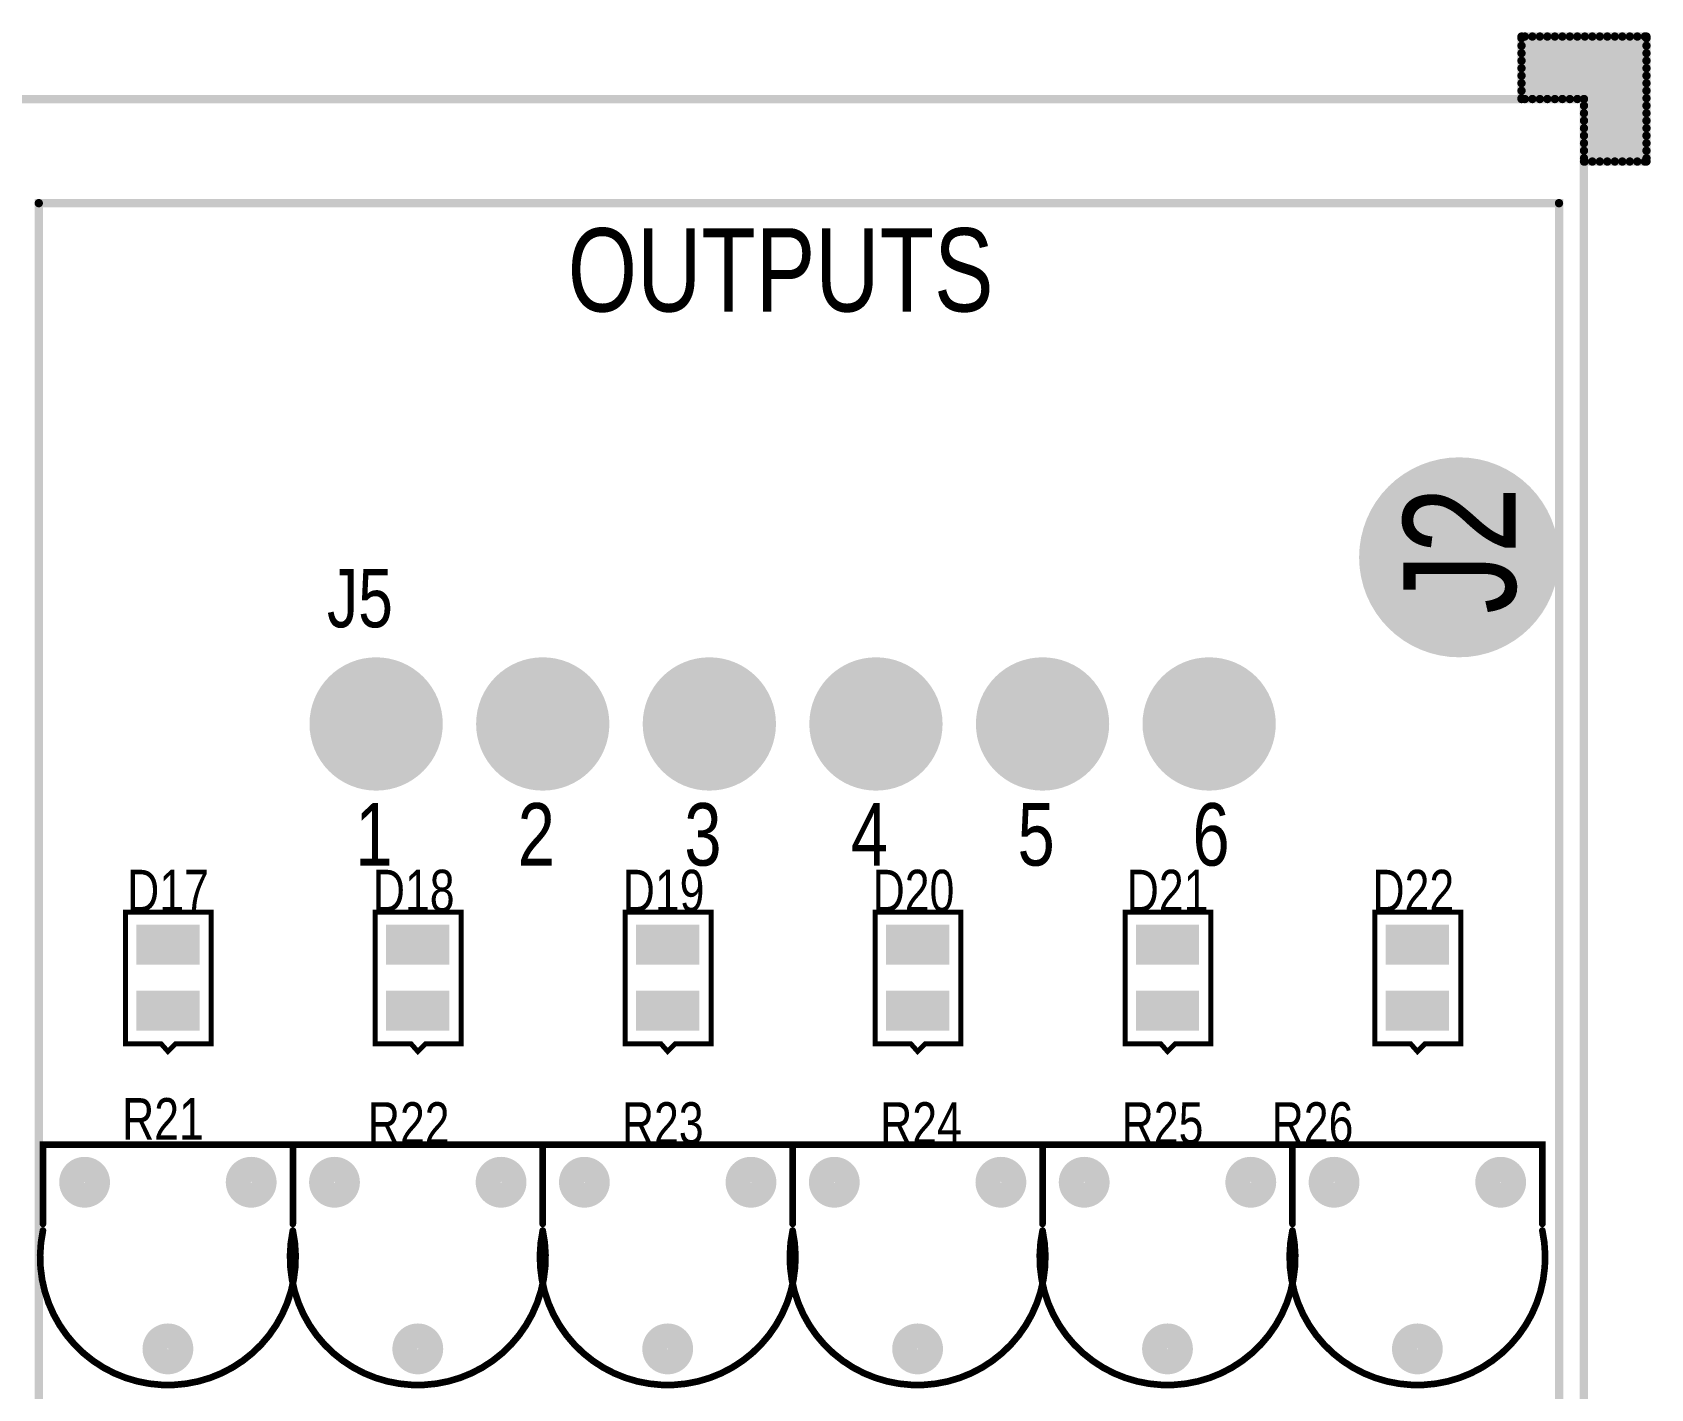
# Model space of a CAD drawing. Extents: x 0.65 to 5.17, y 1.6 to 4.56.
# Drawn here: x 3.23 to 5.173, y 2.928 to 4.556 of the extents above; entities that cross this region are included whole.
import ezdxf

# ---------------------------------------------------------------- set-up
doc = ezdxf.new("R2010")
doc.units = 0

msp = doc.modelspace()

# ---------------------------------------------------------------- linework, layer by layer
at = {"const_width": 0.01}
msp.add_lwpolyline([(0.738, 1.686), (5.093, 1.686), (5.093, 4.476), (0.738, 4.476), (0.738, 1.686)], close=True, dxfattribs=at)
at = {"const_width": 0.005}
msp.add_lwpolyline([(5.0905, 4.476, 1), (5.0955, 4.476, 1)], format="xyb", close=True, dxfattribs=at)
at = {"layer": 'SMT', "const_width": 0.01}
for points in [[(5.018, 4.476), (5.018, 4.551)], [(5.018, 4.551), (5.168, 4.551)], [(5.018, 4.549), (5.168, 4.549)], [(5.022, 4.476), (5.022, 4.551)], [(5.031, 4.476), (5.031, 4.551)], [(5.04, 4.476), (5.04, 4.551)], [(5.049, 4.476), (5.049, 4.551)], [(5.058, 4.476), (5.058, 4.551)], [(5.067, 4.476), (5.067, 4.551)], [(5.076, 4.476), (5.076, 4.551)], [(5.085, 4.476), (5.085, 4.551)], [(5.094, 4.401), (5.094, 4.551)], [(5.103, 4.401), (5.103, 4.551)], [(5.112, 4.401), (5.112, 4.551)], [(5.121, 4.401), (5.121, 4.551)], [(5.13, 4.401), (5.13, 4.551)], [(5.139, 4.401), (5.139, 4.551)], [(5.148, 4.401), (5.148, 4.551)], [(5.157, 4.401), (5.157, 4.551)], [(5.166, 4.401), (5.166, 4.551)], [(5.168, 4.401), (5.168, 4.551)], [(5.018, 4.54), (5.168, 4.54)], [(5.018, 4.531), (5.168, 4.531)], [(5.018, 4.522), (5.168, 4.522)], [(5.018, 4.513), (5.168, 4.513)], [(5.018, 4.504), (5.168, 4.504)], [(5.018, 4.495), (5.168, 4.495)], [(5.018, 4.486), (5.168, 4.486)], [(5.018, 4.477), (5.168, 4.477)], [(5.018, 4.476), (5.093, 4.476)], [(5.093, 4.401), (5.093, 4.476)], [(5.093, 4.468), (5.168, 4.468)], [(5.093, 4.459), (5.168, 4.459)], [(5.093, 4.45), (5.168, 4.45)], [(5.093, 4.441), (5.168, 4.441)], [(5.093, 4.432), (5.168, 4.432)], [(5.093, 4.423), (5.168, 4.423)], [(5.093, 4.414), (5.168, 4.414)], [(5.093, 4.405), (5.168, 4.405)], [(5.093, 4.401), (5.168, 4.401)]]:
    msp.add_lwpolyline(points, dxfattribs=at)
at = {"layer": 'SMT'}
for points, const_width in [([(5.0155, 4.551, 1), (5.0205, 4.551, 1)], 0.005), ([(5.0155, 4.551, 1), (5.0205, 4.551, 1)], 0.005), ([(5.0155, 4.549, 1), (5.0205, 4.549, 1)], 0.005), ([(5.0195, 4.551, 1), (5.0245, 4.551, 1)], 0.005), ([(5.0285, 4.551, 1), (5.0335, 4.551, 1)], 0.005), ([(5.0375, 4.551, 1), (5.0425, 4.551, 1)], 0.005), ([(5.0465, 4.551, 1), (5.0515, 4.551, 1)], 0.005), ([(5.0555, 4.551, 1), (5.0605, 4.551, 1)], 0.005), ([(5.0645, 4.551, 1), (5.0695, 4.551, 1)], 0.005), ([(5.0735, 4.551, 1), (5.0785, 4.551, 1)], 0.005), ([(5.0825, 4.551, 1), (5.0875, 4.551, 1)], 0.005), ([(5.0915, 4.551, 1), (5.0965, 4.551, 1)], 0.005), ([(5.1005, 4.551, 1), (5.1055, 4.551, 1)], 0.005), ([(5.1095, 4.551, 1), (5.1145, 4.551, 1)], 0.005), ([(5.1185, 4.551, 1), (5.1235, 4.551, 1)], 0.005), ([(5.1275, 4.551, 1), (5.1325, 4.551, 1)], 0.005), ([(5.1365, 4.551, 1), (5.1415, 4.551, 1)], 0.005), ([(5.1455, 4.551, 1), (5.1505, 4.551, 1)], 0.005), ([(5.1545, 4.551, 1), (5.1595, 4.551, 1)], 0.005), ([(5.1635, 4.551, 1), (5.1685, 4.551, 1)], 0.005), ([(5.1655, 4.551, 1), (5.1705, 4.551, 1)], 0.005), ([(5.1655, 4.551, 1), (5.1705, 4.551, 1)], 0.005), ([(5.1655, 4.549, 1), (5.1705, 4.549, 1)], 0.005), ([(5.0155, 4.54, 1), (5.0205, 4.54, 1)], 0.005), ([(5.0155, 4.531, 1), (5.0205, 4.531, 1)], 0.005), ([(5.0155, 4.522, 1), (5.0205, 4.522, 1)], 0.005), ([(5.1655, 4.54, 1), (5.1705, 4.54, 1)], 0.005), ([(5.1655, 4.531, 1), (5.1705, 4.531, 1)], 0.005), ([(5.1655, 4.522, 1), (5.1705, 4.522, 1)], 0.005), ([(5.0155, 4.513, 1), (5.0205, 4.513, 1)], 0.005), ([(5.0155, 4.504, 1), (5.0205, 4.504, 1)], 0.005), ([(5.1655, 4.513, 1), (5.1705, 4.513, 1)], 0.005), ([(5.1655, 4.504, 1), (5.1705, 4.504, 1)], 0.005), ([(5.0155, 4.495, 1), (5.0205, 4.495, 1)], 0.005), ([(5.0155, 4.486, 1), (5.0205, 4.486, 1)], 0.005), ([(5.1655, 4.495, 1), (5.1705, 4.495, 1)], 0.005), ([(5.1655, 4.486, 1), (5.1705, 4.486, 1)], 0.005), ([(5.0155, 4.477, 1), (5.0205, 4.477, 1)], 0.005), ([(5.0155, 4.476, 1), (5.0205, 4.476, 1)], 0.005), ([(5.0155, 4.476, 1), (5.0205, 4.476, 1)], 0.005), ([(5.0195, 4.476, 1), (5.0245, 4.476, 1)], 0.005), ([(5.0285, 4.476, 1), (5.0335, 4.476, 1)], 0.005), ([(5.0375, 4.476, 1), (5.0425, 4.476, 1)], 0.005), ([(5.0465, 4.476, 1), (5.0515, 4.476, 1)], 0.005), ([(5.0555, 4.476, 1), (5.0605, 4.476, 1)], 0.005), ([(5.0645, 4.476, 1), (5.0695, 4.476, 1)], 0.005), ([(5.0735, 4.476, 1), (5.0785, 4.476, 1)], 0.005), ([(5.0825, 4.476, 1), (5.0875, 4.476, 1)], 0.005), ([(5.0905, 4.476, 1), (5.0955, 4.476, 1)], 0.005), ([(5.0905, 4.476, 1), (5.0955, 4.476, 1)], 0.005), ([(5.0905, 4.468, 1), (5.0955, 4.468, 1)], 0.005), ([(5.1655, 4.477, 1), (5.1705, 4.477, 1)], 0.005), ([(5.1655, 4.468, 1), (5.1705, 4.468, 1)], 0.005), ([(5.0905, 4.459, 1), (5.0955, 4.459, 1)], 0.005), ([(5.0905, 4.45, 1), (5.0955, 4.45, 1)], 0.005), ([(5.1655, 4.459, 1), (5.1705, 4.459, 1)], 0.005), ([(5.1655, 4.45, 1), (5.1705, 4.45, 1)], 0.005), ([(5.0905, 4.441, 1), (5.0955, 4.441, 1)], 0.005), ([(5.0905, 4.432, 1), (5.0955, 4.432, 1)], 0.005), ([(5.1655, 4.441, 1), (5.1705, 4.441, 1)], 0.005), ([(5.1655, 4.432, 1), (5.1705, 4.432, 1)], 0.005), ([(5.0905, 4.423, 1), (5.0955, 4.423, 1)], 0.005), ([(5.0905, 4.414, 1), (5.0955, 4.414, 1)], 0.005), ([(5.0905, 4.405, 1), (5.0955, 4.405, 1)], 0.005), ([(5.1655, 4.423, 1), (5.1705, 4.423, 1)], 0.005), ([(5.1655, 4.414, 1), (5.1705, 4.414, 1)], 0.005), ([(5.1655, 4.405, 1), (5.1705, 4.405, 1)], 0.005), ([(5.0905, 4.401, 1), (5.0955, 4.401, 1)], 0.005), ([(5.0905, 4.401, 1), (5.0955, 4.401, 1)], 0.005), ([(5.0915, 4.401, 1), (5.0965, 4.401, 1)], 0.005), ([(5.1005, 4.401, 1), (5.1055, 4.401, 1)], 0.005), ([(5.1095, 4.401, 1), (5.1145, 4.401, 1)], 0.005), ([(5.1185, 4.401, 1), (5.1235, 4.401, 1)], 0.005), ([(5.1275, 4.401, 1), (5.1325, 4.401, 1)], 0.005), ([(5.1365, 4.401, 1), (5.1415, 4.401, 1)], 0.005), ([(5.1455, 4.401, 1), (5.1505, 4.401, 1)], 0.005), ([(5.1545, 4.401, 1), (5.1595, 4.401, 1)], 0.005), ([(5.1635, 4.401, 1), (5.1685, 4.401, 1)], 0.005), ([(5.1655, 4.401, 1), (5.1705, 4.401, 1)], 0.005), ([(5.1655, 4.401, 1), (5.1705, 4.401, 1)], 0.005), ([(4.883, 3.926, 1), (5.003, 3.926, 1)], 0.12), ([(3.603, 3.726, 1), (3.683, 3.726, 1)], 0.08), ([(3.803, 3.726, 1), (3.883, 3.726, 1)], 0.08), ([(4.003, 3.726, 1), (4.083, 3.726, 1)], 0.08), ([(4.203, 3.726, 1), (4.283, 3.726, 1)], 0.08), ([(4.403, 3.726, 1), (4.483, 3.726, 1)], 0.08), ([(4.603, 3.726, 1), (4.683, 3.726, 1)], 0.08), ([(3.278, 3.176, 1), (3.308, 3.176, 1)], 0.031), ([(3.478, 3.176, 1), (3.508, 3.176, 1)], 0.031), ([(3.578, 3.176, 1), (3.608, 3.176, 1)], 0.031), ([(3.778, 3.176, 1), (3.808, 3.176, 1)], 0.031), ([(3.878, 3.176, 1), (3.908, 3.176, 1)], 0.031), ([(4.078, 3.176, 1), (4.108, 3.176, 1)], 0.031), ([(4.178, 3.176, 1), (4.208, 3.176, 1)], 0.031), ([(4.378, 3.176, 1), (4.408, 3.176, 1)], 0.031), ([(4.478, 3.176, 1), (4.508, 3.176, 1)], 0.031), ([(4.678, 3.176, 1), (4.708, 3.176, 1)], 0.031), ([(4.778, 3.176, 1), (4.808, 3.176, 1)], 0.031), ([(4.978, 3.176, 1), (5.008, 3.176, 1)], 0.031), ([(3.378, 2.976, 1), (3.408, 2.976, 1)], 0.031), ([(3.678, 2.976, 1), (3.708, 2.976, 1)], 0.031), ([(3.978, 2.976, 1), (4.008, 2.976, 1)], 0.031), ([(4.278, 2.976, 1), (4.308, 2.976, 1)], 0.031), ([(4.578, 2.976, 1), (4.608, 2.976, 1)], 0.031), ([(4.878, 2.976, 1), (4.908, 2.976, 1)], 0.031)]:
    msp.add_lwpolyline(points, format="xyb", close=True, dxfattribs=dict(at, const_width=const_width))
for points in [[(3.355, 3.437), (3.431, 3.437), (3.355, 3.485), (3.431, 3.485)], [(3.655, 3.437), (3.731, 3.437), (3.655, 3.485), (3.731, 3.485)], [(3.955, 3.437), (4.031, 3.437), (3.955, 3.485), (4.031, 3.485)], [(4.255, 3.437), (4.331, 3.437), (4.255, 3.485), (4.331, 3.485)], [(4.555, 3.437), (4.631, 3.437), (4.555, 3.485), (4.631, 3.485)], [(4.855, 3.437), (4.931, 3.437), (4.855, 3.485), (4.931, 3.485)], [(3.355, 3.358), (3.431, 3.358), (3.355, 3.406), (3.431, 3.406)], [(3.655, 3.358), (3.731, 3.358), (3.655, 3.406), (3.731, 3.406)], [(3.955, 3.358), (4.031, 3.358), (3.955, 3.406), (4.031, 3.406)], [(4.255, 3.358), (4.331, 3.358), (4.255, 3.406), (4.331, 3.406)], [(4.555, 3.358), (4.631, 3.358), (4.555, 3.406), (4.631, 3.406)], [(4.855, 3.358), (4.931, 3.358), (4.855, 3.406), (4.931, 3.406)]]:
    msp.add_solid(points, dxfattribs=at)
at = {"layer": 'SST'}
for points, const_width in [([(5.018, 4.476), (5.018, 4.551)], 0.01), ([(5.018, 4.551), (5.168, 4.551)], 0.01), ([(5.018, 4.549), (5.168, 4.549)], 0.01), ([(5.022, 4.476), (5.022, 4.551)], 0.01), ([(5.031, 4.476), (5.031, 4.551)], 0.01), ([(5.04, 4.476), (5.04, 4.551)], 0.01), ([(5.049, 4.476), (5.049, 4.551)], 0.01), ([(5.058, 4.476), (5.058, 4.551)], 0.01), ([(5.067, 4.476), (5.067, 4.551)], 0.01), ([(5.076, 4.476), (5.076, 4.551)], 0.01), ([(5.085, 4.476), (5.085, 4.551)], 0.01), ([(5.094, 4.401), (5.094, 4.551)], 0.01), ([(5.103, 4.401), (5.103, 4.551)], 0.01), ([(5.112, 4.401), (5.112, 4.551)], 0.01), ([(5.121, 4.401), (5.121, 4.551)], 0.01), ([(5.13, 4.401), (5.13, 4.551)], 0.01), ([(5.139, 4.401), (5.139, 4.551)], 0.01), ([(5.148, 4.401), (5.148, 4.551)], 0.01), ([(5.157, 4.401), (5.157, 4.551)], 0.01), ([(5.166, 4.401), (5.166, 4.551)], 0.01), ([(5.168, 4.401), (5.168, 4.551)], 0.01), ([(5.018, 4.54), (5.168, 4.54)], 0.01), ([(5.018, 4.531), (5.168, 4.531)], 0.01), ([(5.018, 4.522), (5.168, 4.522)], 0.01), ([(5.018, 4.513), (5.168, 4.513)], 0.01), ([(5.018, 4.504), (5.168, 4.504)], 0.01), ([(5.018, 4.495), (5.168, 4.495)], 0.01), ([(5.018, 4.486), (5.168, 4.486)], 0.01), ([(5.018, 4.477), (5.168, 4.477)], 0.01), ([(5.018, 4.476), (5.093, 4.476)], 0.01), ([(5.093, 4.401), (5.093, 4.476)], 0.01), ([(5.093, 4.468), (5.168, 4.468)], 0.01), ([(5.093, 4.459), (5.168, 4.459)], 0.01), ([(5.093, 4.45), (5.168, 4.45)], 0.01), ([(5.093, 4.441), (5.168, 4.441)], 0.01), ([(5.093, 4.432), (5.168, 4.432)], 0.01), ([(5.093, 4.423), (5.168, 4.423)], 0.01), ([(5.093, 4.414), (5.168, 4.414)], 0.01), ([(5.093, 4.405), (5.168, 4.405)], 0.01), ([(5.093, 4.401), (5.168, 4.401)], 0.01), ([(3.543, 3.126), (3.543, 3.221), (3.243, 3.221), (3.243, 3.126)], 0.008), ([(3.843, 3.126), (3.843, 3.221), (3.543, 3.221), (3.543, 3.126)], 0.008), ([(4.143, 3.126), (4.143, 3.221), (3.843, 3.221), (3.843, 3.126)], 0.008), ([(4.443, 3.126), (4.443, 3.221), (4.143, 3.221), (4.143, 3.126)], 0.008), ([(4.743, 3.126), (4.743, 3.221), (4.443, 3.221), (4.443, 3.126)], 0.008), ([(5.043, 3.126), (5.043, 3.221), (4.743, 3.221), (4.743, 3.126)], 0.008)]:
    msp.add_lwpolyline(points, dxfattribs=dict(at, const_width=const_width))
for points, const_width in [([(5.0155, 4.551, 1), (5.0205, 4.551, 1)], 0.005), ([(5.0155, 4.551, 1), (5.0205, 4.551, 1)], 0.005), ([(5.0155, 4.549, 1), (5.0205, 4.549, 1)], 0.005), ([(5.0195, 4.551, 1), (5.0245, 4.551, 1)], 0.005), ([(5.0285, 4.551, 1), (5.0335, 4.551, 1)], 0.005), ([(5.0375, 4.551, 1), (5.0425, 4.551, 1)], 0.005), ([(5.0465, 4.551, 1), (5.0515, 4.551, 1)], 0.005), ([(5.0555, 4.551, 1), (5.0605, 4.551, 1)], 0.005), ([(5.0645, 4.551, 1), (5.0695, 4.551, 1)], 0.005), ([(5.0735, 4.551, 1), (5.0785, 4.551, 1)], 0.005), ([(5.0825, 4.551, 1), (5.0875, 4.551, 1)], 0.005), ([(5.0915, 4.551, 1), (5.0965, 4.551, 1)], 0.005), ([(5.1005, 4.551, 1), (5.1055, 4.551, 1)], 0.005), ([(5.1095, 4.551, 1), (5.1145, 4.551, 1)], 0.005), ([(5.1185, 4.551, 1), (5.1235, 4.551, 1)], 0.005), ([(5.1275, 4.551, 1), (5.1325, 4.551, 1)], 0.005), ([(5.1365, 4.551, 1), (5.1415, 4.551, 1)], 0.005), ([(5.1455, 4.551, 1), (5.1505, 4.551, 1)], 0.005), ([(5.1545, 4.551, 1), (5.1595, 4.551, 1)], 0.005), ([(5.1635, 4.551, 1), (5.1685, 4.551, 1)], 0.005), ([(5.1655, 4.551, 1), (5.1705, 4.551, 1)], 0.005), ([(5.1655, 4.551, 1), (5.1705, 4.551, 1)], 0.005), ([(5.1655, 4.549, 1), (5.1705, 4.549, 1)], 0.005), ([(5.0155, 4.54, 1), (5.0205, 4.54, 1)], 0.005), ([(5.0155, 4.531, 1), (5.0205, 4.531, 1)], 0.005), ([(5.0155, 4.522, 1), (5.0205, 4.522, 1)], 0.005), ([(5.1655, 4.54, 1), (5.1705, 4.54, 1)], 0.005), ([(5.1655, 4.531, 1), (5.1705, 4.531, 1)], 0.005), ([(5.1655, 4.522, 1), (5.1705, 4.522, 1)], 0.005), ([(5.0155, 4.513, 1), (5.0205, 4.513, 1)], 0.005), ([(5.0155, 4.504, 1), (5.0205, 4.504, 1)], 0.005), ([(5.1655, 4.513, 1), (5.1705, 4.513, 1)], 0.005), ([(5.1655, 4.504, 1), (5.1705, 4.504, 1)], 0.005), ([(5.0155, 4.495, 1), (5.0205, 4.495, 1)], 0.005), ([(5.0155, 4.486, 1), (5.0205, 4.486, 1)], 0.005), ([(5.1655, 4.495, 1), (5.1705, 4.495, 1)], 0.005), ([(5.1655, 4.486, 1), (5.1705, 4.486, 1)], 0.005), ([(5.0155, 4.477, 1), (5.0205, 4.477, 1)], 0.005), ([(5.0155, 4.476, 1), (5.0205, 4.476, 1)], 0.005), ([(5.0155, 4.476, 1), (5.0205, 4.476, 1)], 0.005), ([(5.0195, 4.476, 1), (5.0245, 4.476, 1)], 0.005), ([(5.0285, 4.476, 1), (5.0335, 4.476, 1)], 0.005), ([(5.0375, 4.476, 1), (5.0425, 4.476, 1)], 0.005), ([(5.0465, 4.476, 1), (5.0515, 4.476, 1)], 0.005), ([(5.0555, 4.476, 1), (5.0605, 4.476, 1)], 0.005), ([(5.0645, 4.476, 1), (5.0695, 4.476, 1)], 0.005), ([(5.0735, 4.476, 1), (5.0785, 4.476, 1)], 0.005), ([(5.0825, 4.476, 1), (5.0875, 4.476, 1)], 0.005), ([(5.0905, 4.476, 1), (5.0955, 4.476, 1)], 0.005), ([(5.0905, 4.476, 1), (5.0955, 4.476, 1)], 0.005), ([(5.0905, 4.468, 1), (5.0955, 4.468, 1)], 0.005), ([(5.1655, 4.477, 1), (5.1705, 4.477, 1)], 0.005), ([(5.1655, 4.468, 1), (5.1705, 4.468, 1)], 0.005), ([(5.0905, 4.459, 1), (5.0955, 4.459, 1)], 0.005), ([(5.0905, 4.45, 1), (5.0955, 4.45, 1)], 0.005), ([(5.1655, 4.459, 1), (5.1705, 4.459, 1)], 0.005), ([(5.1655, 4.45, 1), (5.1705, 4.45, 1)], 0.005), ([(5.0905, 4.441, 1), (5.0955, 4.441, 1)], 0.005), ([(5.0905, 4.432, 1), (5.0955, 4.432, 1)], 0.005), ([(5.1655, 4.441, 1), (5.1705, 4.441, 1)], 0.005), ([(5.1655, 4.432, 1), (5.1705, 4.432, 1)], 0.005), ([(5.0905, 4.423, 1), (5.0955, 4.423, 1)], 0.005), ([(5.0905, 4.414, 1), (5.0955, 4.414, 1)], 0.005), ([(5.0905, 4.405, 1), (5.0955, 4.405, 1)], 0.005), ([(5.1655, 4.423, 1), (5.1705, 4.423, 1)], 0.005), ([(5.1655, 4.414, 1), (5.1705, 4.414, 1)], 0.005), ([(5.1655, 4.405, 1), (5.1705, 4.405, 1)], 0.005), ([(5.0905, 4.401, 1), (5.0955, 4.401, 1)], 0.005), ([(5.0905, 4.401, 1), (5.0955, 4.401, 1)], 0.005), ([(5.0915, 4.401, 1), (5.0965, 4.401, 1)], 0.005), ([(5.1005, 4.401, 1), (5.1055, 4.401, 1)], 0.005), ([(5.1095, 4.401, 1), (5.1145, 4.401, 1)], 0.005), ([(5.1185, 4.401, 1), (5.1235, 4.401, 1)], 0.005), ([(5.1275, 4.401, 1), (5.1325, 4.401, 1)], 0.005), ([(5.1365, 4.401, 1), (5.1415, 4.401, 1)], 0.005), ([(5.1455, 4.401, 1), (5.1505, 4.401, 1)], 0.005), ([(5.1545, 4.401, 1), (5.1595, 4.401, 1)], 0.005), ([(5.1635, 4.401, 1), (5.1685, 4.401, 1)], 0.005), ([(5.1655, 4.401, 1), (5.1705, 4.401, 1)], 0.005), ([(5.1655, 4.401, 1), (5.1705, 4.401, 1)], 0.005), ([(3.2355, 4.351, 1), (3.2405, 4.351, 1)], 0.005), ([(3.2355, 4.351, 1), (3.2405, 4.351, 1)], 0.005), ([(5.0605, 4.351, 1), (5.0655, 4.351, 1)], 0.005), ([(3.3405, 3.5, 1), (3.3435, 3.5, 1)], 0.003), ([(3.4435, 3.5, 1), (3.4465, 3.5, 1)], 0.003), ([(3.4435, 3.5, 1), (3.4465, 3.5, 1)], 0.003), ([(3.6405, 3.5, 1), (3.6435, 3.5, 1)], 0.003), ([(3.7435, 3.5, 1), (3.7465, 3.5, 1)], 0.003), ([(3.7435, 3.5, 1), (3.7465, 3.5, 1)], 0.003), ([(3.9405, 3.5, 1), (3.9435, 3.5, 1)], 0.003), ([(4.0435, 3.5, 1), (4.0465, 3.5, 1)], 0.003), ([(4.0435, 3.5, 1), (4.0465, 3.5, 1)], 0.003), ([(4.2405, 3.5, 1), (4.2435, 3.5, 1)], 0.003), ([(4.3435, 3.5, 1), (4.3465, 3.5, 1)], 0.003), ([(4.3435, 3.5, 1), (4.3465, 3.5, 1)], 0.003), ([(4.5405, 3.5, 1), (4.5435, 3.5, 1)], 0.003), ([(4.6435, 3.5, 1), (4.6465, 3.5, 1)], 0.003), ([(4.6435, 3.5, 1), (4.6465, 3.5, 1)], 0.003), ([(4.8405, 3.5, 1), (4.8435, 3.5, 1)], 0.003), ([(4.9435, 3.5, 1), (4.9465, 3.5, 1)], 0.003), ([(4.9435, 3.5, 1), (4.9465, 3.5, 1)], 0.003), ([(3.3405, 3.342, 1), (3.3435, 3.342, 1)], 0.003), ([(3.3835, 3.342, 1), (3.3865, 3.342, 1)], 0.003), ([(3.4005, 3.342, 1), (3.4035, 3.342, 1)], 0.003), ([(3.4005, 3.342, 1), (3.4035, 3.342, 1)], 0.003), ([(3.4435, 3.342, 1), (3.4465, 3.342, 1)], 0.003), ([(3.6405, 3.342, 1), (3.6435, 3.342, 1)], 0.003), ([(3.6835, 3.342, 1), (3.6865, 3.342, 1)], 0.003), ([(3.7005, 3.342, 1), (3.7035, 3.342, 1)], 0.003), ([(3.7005, 3.342, 1), (3.7035, 3.342, 1)], 0.003), ([(3.7435, 3.342, 1), (3.7465, 3.342, 1)], 0.003), ([(3.9405, 3.342, 1), (3.9435, 3.342, 1)], 0.003), ([(3.9835, 3.342, 1), (3.9865, 3.342, 1)], 0.003), ([(4.0005, 3.342, 1), (4.0035, 3.342, 1)], 0.003), ([(4.0005, 3.342, 1), (4.0035, 3.342, 1)], 0.003), ([(4.0435, 3.342, 1), (4.0465, 3.342, 1)], 0.003), ([(4.2405, 3.342, 1), (4.2435, 3.342, 1)], 0.003), ([(4.2835, 3.342, 1), (4.2865, 3.342, 1)], 0.003), ([(4.3005, 3.342, 1), (4.3035, 3.342, 1)], 0.003), ([(4.3005, 3.342, 1), (4.3035, 3.342, 1)], 0.003), ([(4.3435, 3.342, 1), (4.3465, 3.342, 1)], 0.003), ([(4.5405, 3.342, 1), (4.5435, 3.342, 1)], 0.003), ([(4.5835, 3.342, 1), (4.5865, 3.342, 1)], 0.003), ([(4.6005, 3.342, 1), (4.6035, 3.342, 1)], 0.003), ([(4.6005, 3.342, 1), (4.6035, 3.342, 1)], 0.003), ([(4.6435, 3.342, 1), (4.6465, 3.342, 1)], 0.003), ([(4.8405, 3.342, 1), (4.8435, 3.342, 1)], 0.003), ([(4.8835, 3.342, 1), (4.8865, 3.342, 1)], 0.003), ([(4.9005, 3.342, 1), (4.9035, 3.342, 1)], 0.003), ([(4.9005, 3.342, 1), (4.9035, 3.342, 1)], 0.003), ([(4.9435, 3.342, 1), (4.9465, 3.342, 1)], 0.003), ([(3.3915, 3.333, 1), (3.3945, 3.333, 1)], 0.003), ([(3.6915, 3.333, 1), (3.6945, 3.333, 1)], 0.003), ([(3.9915, 3.333, 1), (3.9945, 3.333, 1)], 0.003), ([(4.2915, 3.333, 1), (4.2945, 3.333, 1)], 0.003), ([(4.5915, 3.333, 1), (4.5945, 3.333, 1)], 0.003), ([(4.8915, 3.333, 1), (4.8945, 3.333, 1)], 0.003), ([(3.241, 3.221, 1), (3.245, 3.221, 1)], 0.004), ([(3.541, 3.221, 1), (3.545, 3.221, 1)], 0.004), ([(3.541, 3.221, 1), (3.545, 3.221, 1)], 0.004), ([(3.841, 3.221, 1), (3.845, 3.221, 1)], 0.004), ([(3.841, 3.221, 1), (3.845, 3.221, 1)], 0.004), ([(4.141, 3.221, 1), (4.145, 3.221, 1)], 0.004), ([(4.141, 3.221, 1), (4.145, 3.221, 1)], 0.004), ([(4.441, 3.221, 1), (4.445, 3.221, 1)], 0.004), ([(4.441, 3.221, 1), (4.445, 3.221, 1)], 0.004), ([(4.741, 3.221, 1), (4.745, 3.221, 1)], 0.004), ([(4.741, 3.221, 1), (4.745, 3.221, 1)], 0.004), ([(5.041, 3.221, 1), (5.045, 3.221, 1)], 0.004), ([(3.241, 3.126, 1), (3.245, 3.126, 1)], 0.004), ([(3.541, 3.126, 1), (3.545, 3.126, 1)], 0.004), ([(3.541, 3.126, 1), (3.545, 3.126, 1)], 0.004), ([(3.841, 3.126, 1), (3.845, 3.126, 1)], 0.004), ([(3.841, 3.126, 1), (3.845, 3.126, 1)], 0.004), ([(4.141, 3.126, 1), (4.145, 3.126, 1)], 0.004), ([(4.141, 3.126, 1), (4.145, 3.126, 1)], 0.004), ([(4.441, 3.126, 1), (4.445, 3.126, 1)], 0.004), ([(4.441, 3.126, 1), (4.445, 3.126, 1)], 0.004), ([(4.741, 3.126, 1), (4.745, 3.126, 1)], 0.004), ([(4.741, 3.126, 1), (4.745, 3.126, 1)], 0.004), ([(5.041, 3.126, 1), (5.045, 3.126, 1)], 0.004), ([(3.241, 3.118, 1), (3.245, 3.118, 1)], 0.004), ([(3.541, 3.118, 1), (3.545, 3.118, 1)], 0.004), ([(3.541, 3.118, 1), (3.545, 3.118, 1)], 0.004), ([(3.841, 3.118, 1), (3.845, 3.118, 1)], 0.004), ([(3.841, 3.118, 1), (3.845, 3.118, 1)], 0.004), ([(4.141, 3.118, 1), (4.145, 3.118, 1)], 0.004), ([(4.141, 3.118, 1), (4.145, 3.118, 1)], 0.004), ([(4.441, 3.118, 1), (4.445, 3.118, 1)], 0.004), ([(4.441, 3.118, 1), (4.445, 3.118, 1)], 0.004), ([(4.741, 3.118, 1), (4.745, 3.118, 1)], 0.004), ([(4.741, 3.118, 1), (4.745, 3.118, 1)], 0.004), ([(5.041, 3.118, 1), (5.045, 3.118, 1)], 0.004)]:
    msp.add_lwpolyline(points, format="xyb", close=True, dxfattribs=dict(at, const_width=const_width))
for points, const_width in [([(3.238, 4.351), (5.063, 4.351), (5.063, 2.361), (3.238, 2.361), (3.238, 4.351)], 0.01), ([(3.445, 3.5), (3.445, 3.342), (3.402, 3.342), (3.402, 3.342), (3.393, 3.333), (3.385, 3.342), (3.342, 3.342), (3.342, 3.5), (3.445, 3.5)], 0.006), ([(3.745, 3.5), (3.745, 3.342), (3.702, 3.342), (3.702, 3.342), (3.693, 3.333), (3.685, 3.342), (3.642, 3.342), (3.642, 3.5), (3.745, 3.5)], 0.006), ([(4.045, 3.5), (4.045, 3.342), (4.002, 3.342), (4.002, 3.342), (3.993, 3.333), (3.985, 3.342), (3.942, 3.342), (3.942, 3.5), (4.045, 3.5)], 0.006), ([(4.345, 3.5), (4.345, 3.342), (4.302, 3.342), (4.302, 3.342), (4.293, 3.333), (4.285, 3.342), (4.242, 3.342), (4.242, 3.5), (4.345, 3.5)], 0.006), ([(4.645, 3.5), (4.645, 3.342), (4.602, 3.342), (4.602, 3.342), (4.593, 3.333), (4.585, 3.342), (4.542, 3.342), (4.542, 3.5), (4.645, 3.5)], 0.006), ([(4.945, 3.5), (4.945, 3.342), (4.902, 3.342), (4.902, 3.342), (4.893, 3.333), (4.885, 3.342), (4.842, 3.342), (4.842, 3.5), (4.945, 3.5)], 0.006)]:
    msp.add_lwpolyline(points, close=True, dxfattribs=dict(at, const_width=const_width))
at = {"layer": 'SST', "const_width": 0.008}
for points in [[(3.543, 3.118, -1.235836), (3.243, 3.118)], [(3.843, 3.118, -1.235836), (3.543, 3.118)], [(4.143, 3.118, -1.235836), (3.843, 3.118)], [(4.443, 3.118, -1.235836), (4.143, 3.118)], [(4.743, 3.118, -1.235836), (4.443, 3.118)], [(5.043, 3.118, -1.235836), (4.743, 3.118)]]:
    msp.add_lwpolyline(points, format="xyb", dxfattribs=at)

# ---------------------------------------------------------------- texts
at = {"layer": 'SST', "width": 0.8}
for s, height, p in [('OUTPUTS', 0.1, (3.873, 4.221)), ('J5', 0.07, (3.584, 3.842)), ('1', 0.075, (3.618, 3.556)), ('2', 0.075, (3.813, 3.556)), ('3', 0.075, (4.013, 3.556)), ('4', 0.075, (4.213, 3.556)), ('5', 0.075, (4.413, 3.556)), ('6', 0.075, (4.623, 3.556))]:
    msp.add_text(s, height=height, dxfattribs=at).set_placement(p)
for s, height, rotation, p in [('J2', 0.135, 90, (5.011, 3.858)), ('D17', 0.05, 360, (3.344, 3.501)), ('D18', 0.05, 360, (3.639, 3.501)), ('D19', 0.05, 360, (3.939, 3.501)), ('D20', 0.05, 360, (4.239, 3.501)), ('D21', 0.05, 360, (4.544, 3.501)), ('D22', 0.05, 360, (4.839, 3.501)), ('R21', 0.05, 360, (3.338, 3.227)), ('R22', 0.05, 360, (3.633, 3.222)), ('R23', 0.05, 360, (3.938, 3.222)), ('R24', 0.05, 360, (4.248, 3.222)), ('R25', 0.05, 360, (4.538, 3.222)), ('R26', 0.05, 360, (4.718, 3.222))]:
    msp.add_text(s, height=height, rotation=rotation, dxfattribs=at).set_placement(p)

doc.saveas('drawing.dxf')
